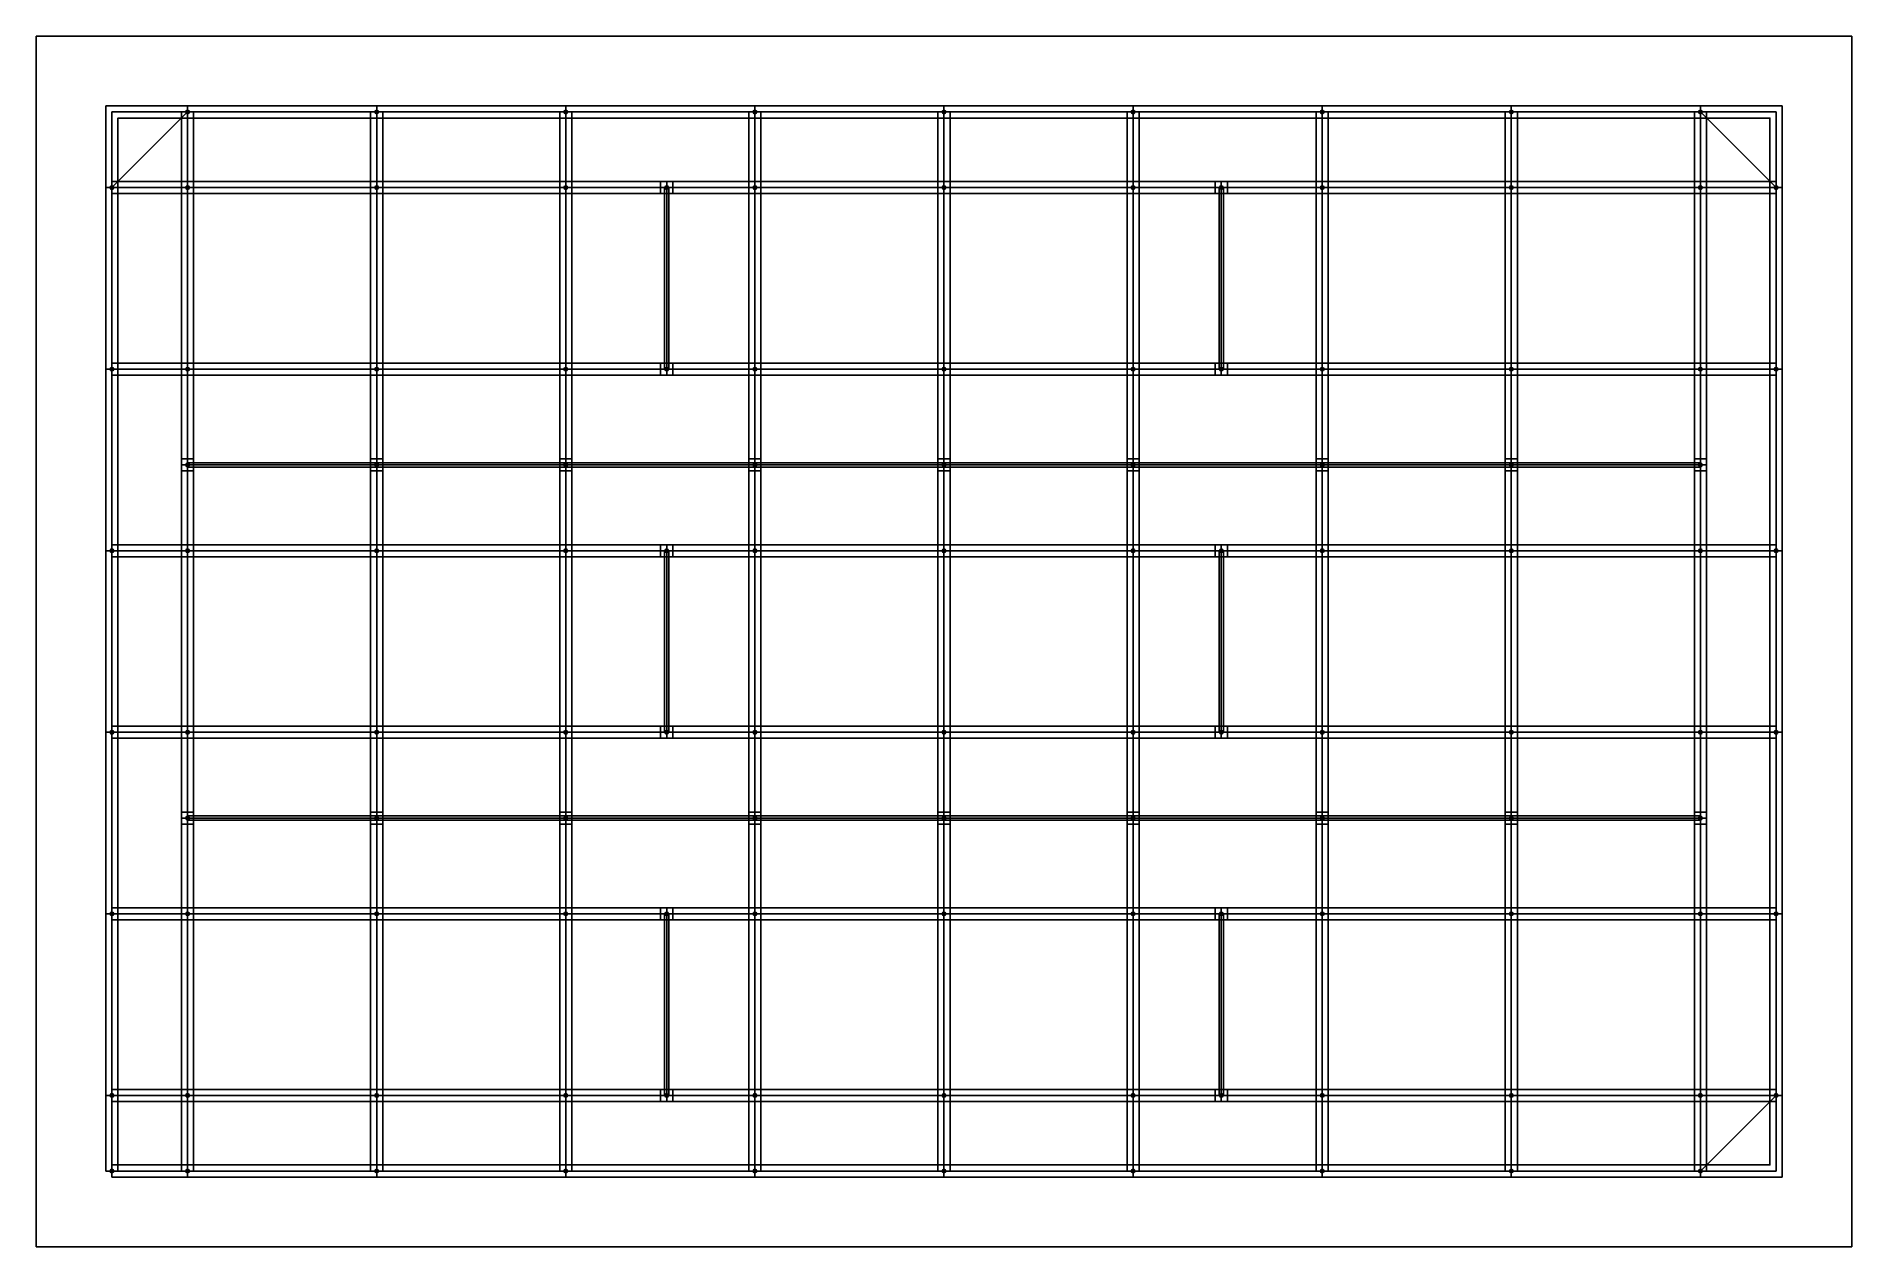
# Model space of a CAD drawing. Header units: metres. Extents: x 0 to 120, y 0 to 80.
import ezdxf

# ---------------------------------------------------------------- set-up
doc = ezdxf.new("R2010")
doc.units = ezdxf.units.M
for name, color, linetype in [('DEBUG_NODE', 1, 'Continuous'), ('PILLAR', 7, 'Continuous'), ('STRUT', 4, 'Continuous'), ('STRUT_OUTLINE', 9, 'Continuous'), ('TIE', 8, 'Continuous'), ('WALING', 6, 'Continuous'), ('WALING_OUTLINE', 213, 'Continuous'), ('WALL_REF', 1, 'Continuous')]:
    doc.layers.add(name, color=color, linetype=linetype)

msp = doc.modelspace()

# ---------------------------------------------------------------- linework, layer by layer
at = {"layer": 'DEBUG_NODE'}
for centre in [(10, 75), (22.5, 75), (35, 75), (47.5, 75), (60, 75), (72.5, 75), (85, 75), (97.5, 75), (110, 75), (5, 70), (10, 70), (22.5, 70), (35, 70), (41.67, 70), (47.5, 70), (60, 70), (72.5, 70), (78.33, 70), (85, 70), (97.5, 70), (110, 70), (115, 70), (5, 58), (10, 58), (22.5, 58), (35, 58), (41.67, 58), (47.5, 58), (60, 58), (72.5, 58), (78.33, 58), (85, 58), (97.5, 58), (110, 58), (115, 58), (10, 51.67), (22.5, 51.67), (35, 51.67), (47.5, 51.67), (60, 51.67), (72.5, 51.67), (85, 51.67), (97.5, 51.67), (110, 51.67), (5, 46), (10, 46), (22.5, 46), (35, 46), (41.67, 46), (47.5, 46), (60, 46), (72.5, 46), (78.33, 46), (85, 46), (97.5, 46), (110, 46), (115, 46), (5, 34), (10, 34), (22.5, 34), (35, 34), (41.67, 34), (47.5, 34), (60, 34), (72.5, 34), (78.33, 34), (85, 34), (97.5, 34), (110, 34), (115, 34), (10, 28.33), (22.5, 28.33), (35, 28.33), (47.5, 28.33), (60, 28.33), (72.5, 28.33), (85, 28.33), (97.5, 28.33), (110, 28.33), (5, 22), (10, 22), (22.5, 22), (35, 22), (41.67, 22), (47.5, 22), (60, 22), (72.5, 22), (78.33, 22), (85, 22), (97.5, 22), (110, 22), (115, 22), (5, 10), (10, 10), (22.5, 10), (35, 10), (41.67, 10), (47.5, 10), (60, 10), (72.5, 10), (78.33, 10), (85, 10), (97.5, 10), (110, 10), (115, 10), (5, 5), (10, 5), (22.5, 5), (35, 5), (47.5, 5), (60, 5), (72.5, 5), (85, 5), (97.5, 5), (110, 5)]:
    msp.add_circle(centre, 0.12, dxfattribs=at)
at = {"layer": 'PILLAR'}
for points in [[(9.6, 69.6), (10.4, 69.6), (10.4, 70.4), (9.6, 70.4)], [(22.1, 69.6), (22.9, 69.6), (22.9, 70.4), (22.1, 70.4)], [(34.6, 69.6), (35.4, 69.6), (35.4, 70.4), (34.6, 70.4)], [(41.27, 69.6), (42.07, 69.6), (42.07, 70.4), (41.27, 70.4)], [(47.1, 69.6), (47.9, 69.6), (47.9, 70.4), (47.1, 70.4)], [(59.6, 69.6), (60.4, 69.6), (60.4, 70.4), (59.6, 70.4)], [(72.1, 69.6), (72.9, 69.6), (72.9, 70.4), (72.1, 70.4)], [(77.93, 69.6), (78.73, 69.6), (78.73, 70.4), (77.93, 70.4)], [(84.6, 69.6), (85.4, 69.6), (85.4, 70.4), (84.6, 70.4)], [(97.1, 69.6), (97.9, 69.6), (97.9, 70.4), (97.1, 70.4)], [(109.6, 69.6), (110.4, 69.6), (110.4, 70.4), (109.6, 70.4)], [(9.6, 57.6), (10.4, 57.6), (10.4, 58.4), (9.6, 58.4)], [(22.1, 57.6), (22.9, 57.6), (22.9, 58.4), (22.1, 58.4)], [(34.6, 57.6), (35.4, 57.6), (35.4, 58.4), (34.6, 58.4)], [(41.27, 57.6), (42.07, 57.6), (42.07, 58.4), (41.27, 58.4)], [(47.1, 57.6), (47.9, 57.6), (47.9, 58.4), (47.1, 58.4)], [(59.6, 57.6), (60.4, 57.6), (60.4, 58.4), (59.6, 58.4)], [(72.1, 57.6), (72.9, 57.6), (72.9, 58.4), (72.1, 58.4)], [(77.93, 57.6), (78.73, 57.6), (78.73, 58.4), (77.93, 58.4)], [(84.6, 57.6), (85.4, 57.6), (85.4, 58.4), (84.6, 58.4)], [(97.1, 57.6), (97.9, 57.6), (97.9, 58.4), (97.1, 58.4)], [(109.6, 57.6), (110.4, 57.6), (110.4, 58.4), (109.6, 58.4)], [(9.6, 51.27), (10.4, 51.27), (10.4, 52.07), (9.6, 52.07)], [(22.1, 51.27), (22.9, 51.27), (22.9, 52.07), (22.1, 52.07)], [(34.6, 51.27), (35.4, 51.27), (35.4, 52.07), (34.6, 52.07)], [(47.1, 51.27), (47.9, 51.27), (47.9, 52.07), (47.1, 52.07)], [(59.6, 51.27), (60.4, 51.27), (60.4, 52.07), (59.6, 52.07)], [(72.1, 51.27), (72.9, 51.27), (72.9, 52.07), (72.1, 52.07)], [(84.6, 51.27), (85.4, 51.27), (85.4, 52.07), (84.6, 52.07)], [(97.1, 51.27), (97.9, 51.27), (97.9, 52.07), (97.1, 52.07)], [(109.6, 51.27), (110.4, 51.27), (110.4, 52.07), (109.6, 52.07)], [(9.6, 45.6), (10.4, 45.6), (10.4, 46.4), (9.6, 46.4)], [(22.1, 45.6), (22.9, 45.6), (22.9, 46.4), (22.1, 46.4)], [(34.6, 45.6), (35.4, 45.6), (35.4, 46.4), (34.6, 46.4)], [(41.27, 45.6), (42.07, 45.6), (42.07, 46.4), (41.27, 46.4)], [(47.1, 45.6), (47.9, 45.6), (47.9, 46.4), (47.1, 46.4)], [(59.6, 45.6), (60.4, 45.6), (60.4, 46.4), (59.6, 46.4)], [(72.1, 45.6), (72.9, 45.6), (72.9, 46.4), (72.1, 46.4)], [(77.93, 45.6), (78.73, 45.6), (78.73, 46.4), (77.93, 46.4)], [(84.6, 45.6), (85.4, 45.6), (85.4, 46.4), (84.6, 46.4)], [(97.1, 45.6), (97.9, 45.6), (97.9, 46.4), (97.1, 46.4)], [(109.6, 45.6), (110.4, 45.6), (110.4, 46.4), (109.6, 46.4)], [(9.6, 33.6), (10.4, 33.6), (10.4, 34.4), (9.6, 34.4)], [(22.1, 33.6), (22.9, 33.6), (22.9, 34.4), (22.1, 34.4)], [(34.6, 33.6), (35.4, 33.6), (35.4, 34.4), (34.6, 34.4)], [(41.27, 33.6), (42.07, 33.6), (42.07, 34.4), (41.27, 34.4)], [(47.1, 33.6), (47.9, 33.6), (47.9, 34.4), (47.1, 34.4)], [(59.6, 33.6), (60.4, 33.6), (60.4, 34.4), (59.6, 34.4)], [(72.1, 33.6), (72.9, 33.6), (72.9, 34.4), (72.1, 34.4)], [(77.93, 33.6), (78.73, 33.6), (78.73, 34.4), (77.93, 34.4)], [(84.6, 33.6), (85.4, 33.6), (85.4, 34.4), (84.6, 34.4)], [(97.1, 33.6), (97.9, 33.6), (97.9, 34.4), (97.1, 34.4)], [(109.6, 33.6), (110.4, 33.6), (110.4, 34.4), (109.6, 34.4)], [(9.6, 27.93), (10.4, 27.93), (10.4, 28.73), (9.6, 28.73)], [(22.1, 27.93), (22.9, 27.93), (22.9, 28.73), (22.1, 28.73)], [(34.6, 27.93), (35.4, 27.93), (35.4, 28.73), (34.6, 28.73)], [(47.1, 27.93), (47.9, 27.93), (47.9, 28.73), (47.1, 28.73)], [(59.6, 27.93), (60.4, 27.93), (60.4, 28.73), (59.6, 28.73)], [(72.1, 27.93), (72.9, 27.93), (72.9, 28.73), (72.1, 28.73)], [(84.6, 27.93), (85.4, 27.93), (85.4, 28.73), (84.6, 28.73)], [(97.1, 27.93), (97.9, 27.93), (97.9, 28.73), (97.1, 28.73)], [(109.6, 27.93), (110.4, 27.93), (110.4, 28.73), (109.6, 28.73)], [(9.6, 21.6), (10.4, 21.6), (10.4, 22.4), (9.6, 22.4)], [(22.1, 21.6), (22.9, 21.6), (22.9, 22.4), (22.1, 22.4)], [(34.6, 21.6), (35.4, 21.6), (35.4, 22.4), (34.6, 22.4)], [(41.27, 21.6), (42.07, 21.6), (42.07, 22.4), (41.27, 22.4)], [(47.1, 21.6), (47.9, 21.6), (47.9, 22.4), (47.1, 22.4)], [(59.6, 21.6), (60.4, 21.6), (60.4, 22.4), (59.6, 22.4)], [(72.1, 21.6), (72.9, 21.6), (72.9, 22.4), (72.1, 22.4)], [(77.93, 21.6), (78.73, 21.6), (78.73, 22.4), (77.93, 22.4)], [(84.6, 21.6), (85.4, 21.6), (85.4, 22.4), (84.6, 22.4)], [(97.1, 21.6), (97.9, 21.6), (97.9, 22.4), (97.1, 22.4)], [(109.6, 21.6), (110.4, 21.6), (110.4, 22.4), (109.6, 22.4)], [(9.6, 9.6), (10.4, 9.6), (10.4, 10.4), (9.6, 10.4)], [(22.1, 9.6), (22.9, 9.6), (22.9, 10.4), (22.1, 10.4)], [(34.6, 9.6), (35.4, 9.6), (35.4, 10.4), (34.6, 10.4)], [(41.27, 9.6), (42.07, 9.6), (42.07, 10.4), (41.27, 10.4)], [(47.1, 9.6), (47.9, 9.6), (47.9, 10.4), (47.1, 10.4)], [(59.6, 9.6), (60.4, 9.6), (60.4, 10.4), (59.6, 10.4)], [(72.1, 9.6), (72.9, 9.6), (72.9, 10.4), (72.1, 10.4)], [(77.93, 9.6), (78.73, 9.6), (78.73, 10.4), (77.93, 10.4)], [(84.6, 9.6), (85.4, 9.6), (85.4, 10.4), (84.6, 10.4)], [(97.1, 9.6), (97.9, 9.6), (97.9, 10.4), (97.1, 10.4)], [(109.6, 9.6), (110.4, 9.6), (110.4, 10.4), (109.6, 10.4)]]:
    msp.add_lwpolyline(points, close=True, dxfattribs=at)
at = {"layer": 'STRUT'}
for points in [[(10, 70), (10, 75)], [(22.5, 70), (22.5, 75)], [(35, 70), (35, 75)], [(47.5, 70), (47.5, 75)], [(60, 70), (60, 75)], [(72.5, 70), (72.5, 75)], [(85, 70), (85, 75)], [(97.5, 70), (97.5, 75)], [(110, 70), (110, 75)], [(5, 70), (10, 70)], [(10, 58), (10, 70)], [(10, 70), (22.5, 70)], [(22.5, 58), (22.5, 70)], [(22.5, 70), (35, 70)], [(35, 58), (35, 70)], [(35, 70), (41.67, 70)], [(41.67, 70), (47.5, 70)], [(47.5, 58), (47.5, 70)], [(47.5, 70), (60, 70)], [(60, 58), (60, 70)], [(60, 70), (72.5, 70)], [(72.5, 58), (72.5, 70)], [(72.5, 70), (78.33, 70)], [(78.33, 70), (85, 70)], [(85, 58), (85, 70)], [(85, 70), (97.5, 70)], [(97.5, 58), (97.5, 70)], [(97.5, 70), (110, 70)], [(110, 58), (110, 70)], [(110, 70), (115, 70)], [(5, 58), (10, 58)], [(10, 51.67), (10, 58)], [(10, 58), (22.5, 58)], [(22.5, 51.67), (22.5, 58)], [(22.5, 58), (35, 58)], [(35, 51.67), (35, 58)], [(35, 58), (41.67, 58)], [(41.67, 58), (47.5, 58)], [(47.5, 51.67), (47.5, 58)], [(47.5, 58), (60, 58)], [(60, 51.67), (60, 58)], [(60, 58), (72.5, 58)], [(72.5, 51.67), (72.5, 58)], [(72.5, 58), (78.33, 58)], [(78.33, 58), (85, 58)], [(85, 51.67), (85, 58)], [(85, 58), (97.5, 58)], [(97.5, 51.67), (97.5, 58)], [(97.5, 58), (110, 58)], [(110, 51.67), (110, 58)], [(110, 58), (115, 58)], [(10, 46), (10, 51.67)], [(22.5, 46), (22.5, 51.67)], [(35, 46), (35, 51.67)], [(47.5, 46), (47.5, 51.67)], [(60, 46), (60, 51.67)], [(72.5, 46), (72.5, 51.67)], [(85, 46), (85, 51.67)], [(97.5, 46), (97.5, 51.67)], [(110, 46), (110, 51.67)], [(5, 46), (10, 46)], [(10, 34), (10, 46)], [(10, 46), (22.5, 46)], [(22.5, 34), (22.5, 46)], [(22.5, 46), (35, 46)], [(35, 34), (35, 46)], [(35, 46), (41.67, 46)], [(41.67, 46), (47.5, 46)], [(47.5, 34), (47.5, 46)], [(47.5, 46), (60, 46)], [(60, 34), (60, 46)], [(60, 46), (72.5, 46)], [(72.5, 34), (72.5, 46)], [(72.5, 46), (78.33, 46)], [(78.33, 46), (85, 46)], [(85, 34), (85, 46)], [(85, 46), (97.5, 46)], [(97.5, 34), (97.5, 46)], [(97.5, 46), (110, 46)], [(110, 34), (110, 46)], [(110, 46), (115, 46)], [(5, 34), (10, 34)], [(10, 28.33), (10, 34)], [(10, 34), (22.5, 34)], [(22.5, 28.33), (22.5, 34)], [(22.5, 34), (35, 34)], [(35, 28.33), (35, 34)], [(35, 34), (41.67, 34)], [(41.67, 34), (47.5, 34)], [(47.5, 28.33), (47.5, 34)], [(47.5, 34), (60, 34)], [(60, 28.33), (60, 34)], [(60, 34), (72.5, 34)], [(72.5, 28.33), (72.5, 34)], [(72.5, 34), (78.33, 34)], [(78.33, 34), (85, 34)], [(85, 28.33), (85, 34)], [(85, 34), (97.5, 34)], [(97.5, 28.33), (97.5, 34)], [(97.5, 34), (110, 34)], [(110, 28.33), (110, 34)], [(110, 34), (115, 34)], [(10, 22), (10, 28.33)], [(22.5, 22), (22.5, 28.33)], [(35, 22), (35, 28.33)], [(47.5, 22), (47.5, 28.33)], [(60, 22), (60, 28.33)], [(72.5, 22), (72.5, 28.33)], [(85, 22), (85, 28.33)], [(97.5, 22), (97.5, 28.33)], [(110, 22), (110, 28.33)], [(5, 22), (10, 22)], [(10, 10), (10, 22)], [(10, 22), (22.5, 22)], [(22.5, 10), (22.5, 22)], [(22.5, 22), (35, 22)], [(35, 10), (35, 22)], [(35, 22), (41.67, 22)], [(41.67, 22), (47.5, 22)], [(47.5, 10), (47.5, 22)], [(47.5, 22), (60, 22)], [(60, 10), (60, 22)], [(60, 22), (72.5, 22)], [(72.5, 10), (72.5, 22)], [(72.5, 22), (78.33, 22)], [(78.33, 22), (85, 22)], [(85, 10), (85, 22)], [(85, 22), (97.5, 22)], [(97.5, 10), (97.5, 22)], [(97.5, 22), (110, 22)], [(110, 10), (110, 22)], [(110, 22), (115, 22)], [(5, 10), (10, 10)], [(10, 5), (10, 10)], [(10, 10), (22.5, 10)], [(22.5, 5), (22.5, 10)], [(22.5, 10), (35, 10)], [(35, 5), (35, 10)], [(35, 10), (41.67, 10)], [(41.67, 10), (47.5, 10)], [(47.5, 5), (47.5, 10)], [(47.5, 10), (60, 10)], [(60, 5), (60, 10)], [(60, 10), (72.5, 10)], [(72.5, 5), (72.5, 10)], [(72.5, 10), (78.33, 10)], [(78.33, 10), (85, 10)], [(85, 5), (85, 10)], [(85, 10), (97.5, 10)], [(97.5, 5), (97.5, 10)], [(97.5, 10), (110, 10)], [(110, 5), (110, 10)], [(110, 10), (115, 10)]]:
    msp.add_lwpolyline(points, dxfattribs=at)
at = {"layer": 'STRUT_OUTLINE'}
for points in [[(9.6, 75), (10.4, 75), (10.4, 70), (9.6, 70), (9.6, 75)], [(22.1, 75), (22.9, 75), (22.9, 70), (22.1, 70), (22.1, 75)], [(34.6, 75), (35.4, 75), (35.4, 70), (34.6, 70), (34.6, 75)], [(47.1, 75), (47.9, 75), (47.9, 70), (47.1, 70), (47.1, 75)], [(59.6, 75), (60.4, 75), (60.4, 70), (59.6, 70), (59.6, 75)], [(72.1, 75), (72.9, 75), (72.9, 70), (72.1, 70), (72.1, 75)], [(84.6, 75), (85.4, 75), (85.4, 70), (84.6, 70), (84.6, 75)], [(97.1, 75), (97.9, 75), (97.9, 70), (97.1, 70), (97.1, 75)], [(109.6, 75), (110.4, 75), (110.4, 70), (109.6, 70), (109.6, 75)], [(10, 70.4), (10, 69.6), (5, 69.6), (5, 70.4), (10, 70.4)], [(9.6, 70), (10.4, 70), (10.4, 58), (9.6, 58), (9.6, 70)], [(22.5, 70.4), (22.5, 69.6), (10, 69.6), (10, 70.4), (22.5, 70.4)], [(22.1, 70), (22.9, 70), (22.9, 58), (22.1, 58), (22.1, 70)], [(35, 70.4), (35, 69.6), (22.5, 69.6), (22.5, 70.4), (35, 70.4)], [(34.6, 70), (35.4, 70), (35.4, 58), (34.6, 58), (34.6, 70)], [(41.67, 70.4), (41.67, 69.6), (35, 69.6), (35, 70.4), (41.67, 70.4)], [(41.52, 70), (41.82, 70), (41.82, 58), (41.52, 58), (41.52, 70)], [(47.5, 70.4), (47.5, 69.6), (41.67, 69.6), (41.67, 70.4), (47.5, 70.4)], [(47.1, 70), (47.9, 70), (47.9, 58), (47.1, 58), (47.1, 70)], [(60, 70.4), (60, 69.6), (47.5, 69.6), (47.5, 70.4), (60, 70.4)], [(59.6, 70), (60.4, 70), (60.4, 58), (59.6, 58), (59.6, 70)], [(72.5, 70.4), (72.5, 69.6), (60, 69.6), (60, 70.4), (72.5, 70.4)], [(72.1, 70), (72.9, 70), (72.9, 58), (72.1, 58), (72.1, 70)], [(78.33, 70.4), (78.33, 69.6), (72.5, 69.6), (72.5, 70.4), (78.33, 70.4)], [(78.18, 70), (78.48, 70), (78.48, 58), (78.18, 58), (78.18, 70)], [(85, 70.4), (85, 69.6), (78.33, 69.6), (78.33, 70.4), (85, 70.4)], [(84.6, 70), (85.4, 70), (85.4, 58), (84.6, 58), (84.6, 70)], [(97.5, 70.4), (97.5, 69.6), (85, 69.6), (85, 70.4), (97.5, 70.4)], [(97.1, 70), (97.9, 70), (97.9, 58), (97.1, 58), (97.1, 70)], [(110, 70.4), (110, 69.6), (97.5, 69.6), (97.5, 70.4), (110, 70.4)], [(109.6, 70), (110.4, 70), (110.4, 58), (109.6, 58), (109.6, 70)], [(115, 70.4), (115, 69.6), (110, 69.6), (110, 70.4), (115, 70.4)], [(10, 58.4), (10, 57.6), (5, 57.6), (5, 58.4), (10, 58.4)], [(9.6, 58), (10.4, 58), (10.4, 51.67), (9.6, 51.67), (9.6, 58)], [(22.5, 58.4), (22.5, 57.6), (10, 57.6), (10, 58.4), (22.5, 58.4)], [(22.1, 58), (22.9, 58), (22.9, 51.67), (22.1, 51.67), (22.1, 58)], [(35, 58.4), (35, 57.6), (22.5, 57.6), (22.5, 58.4), (35, 58.4)], [(34.6, 58), (35.4, 58), (35.4, 51.67), (34.6, 51.67), (34.6, 58)], [(41.67, 58.4), (41.67, 57.6), (35, 57.6), (35, 58.4), (41.67, 58.4)], [(47.5, 58.4), (47.5, 57.6), (41.67, 57.6), (41.67, 58.4), (47.5, 58.4)], [(47.1, 58), (47.9, 58), (47.9, 51.67), (47.1, 51.67), (47.1, 58)], [(60, 58.4), (60, 57.6), (47.5, 57.6), (47.5, 58.4), (60, 58.4)], [(59.6, 58), (60.4, 58), (60.4, 51.67), (59.6, 51.67), (59.6, 58)], [(72.5, 58.4), (72.5, 57.6), (60, 57.6), (60, 58.4), (72.5, 58.4)], [(72.1, 58), (72.9, 58), (72.9, 51.67), (72.1, 51.67), (72.1, 58)], [(78.33, 58.4), (78.33, 57.6), (72.5, 57.6), (72.5, 58.4), (78.33, 58.4)], [(85, 58.4), (85, 57.6), (78.33, 57.6), (78.33, 58.4), (85, 58.4)], [(84.6, 58), (85.4, 58), (85.4, 51.67), (84.6, 51.67), (84.6, 58)], [(97.5, 58.4), (97.5, 57.6), (85, 57.6), (85, 58.4), (97.5, 58.4)], [(97.1, 58), (97.9, 58), (97.9, 51.67), (97.1, 51.67), (97.1, 58)], [(110, 58.4), (110, 57.6), (97.5, 57.6), (97.5, 58.4), (110, 58.4)], [(109.6, 58), (110.4, 58), (110.4, 51.67), (109.6, 51.67), (109.6, 58)], [(115, 58.4), (115, 57.6), (110, 57.6), (110, 58.4), (115, 58.4)], [(9.6, 51.67), (10.4, 51.67), (10.4, 46), (9.6, 46), (9.6, 51.67)], [(22.5, 51.82), (22.5, 51.52), (10, 51.52), (10, 51.82), (22.5, 51.82)], [(22.1, 51.67), (22.9, 51.67), (22.9, 46), (22.1, 46), (22.1, 51.67)], [(35, 51.82), (35, 51.52), (22.5, 51.52), (22.5, 51.82), (35, 51.82)], [(34.6, 51.67), (35.4, 51.67), (35.4, 46), (34.6, 46), (34.6, 51.67)], [(47.5, 51.82), (47.5, 51.52), (35, 51.52), (35, 51.82), (47.5, 51.82)], [(47.1, 51.67), (47.9, 51.67), (47.9, 46), (47.1, 46), (47.1, 51.67)], [(60, 51.82), (60, 51.52), (47.5, 51.52), (47.5, 51.82), (60, 51.82)], [(59.6, 51.67), (60.4, 51.67), (60.4, 46), (59.6, 46), (59.6, 51.67)], [(72.5, 51.82), (72.5, 51.52), (60, 51.52), (60, 51.82), (72.5, 51.82)], [(72.1, 51.67), (72.9, 51.67), (72.9, 46), (72.1, 46), (72.1, 51.67)], [(85, 51.82), (85, 51.52), (72.5, 51.52), (72.5, 51.82), (85, 51.82)], [(84.6, 51.67), (85.4, 51.67), (85.4, 46), (84.6, 46), (84.6, 51.67)], [(97.5, 51.82), (97.5, 51.52), (85, 51.52), (85, 51.82), (97.5, 51.82)], [(97.1, 51.67), (97.9, 51.67), (97.9, 46), (97.1, 46), (97.1, 51.67)], [(110, 51.82), (110, 51.52), (97.5, 51.52), (97.5, 51.82), (110, 51.82)], [(109.6, 51.67), (110.4, 51.67), (110.4, 46), (109.6, 46), (109.6, 51.67)], [(10, 46.4), (10, 45.6), (5, 45.6), (5, 46.4), (10, 46.4)], [(9.6, 46), (10.4, 46), (10.4, 34), (9.6, 34), (9.6, 46)], [(22.5, 46.4), (22.5, 45.6), (10, 45.6), (10, 46.4), (22.5, 46.4)], [(22.1, 46), (22.9, 46), (22.9, 34), (22.1, 34), (22.1, 46)], [(35, 46.4), (35, 45.6), (22.5, 45.6), (22.5, 46.4), (35, 46.4)], [(34.6, 46), (35.4, 46), (35.4, 34), (34.6, 34), (34.6, 46)], [(41.67, 46.4), (41.67, 45.6), (35, 45.6), (35, 46.4), (41.67, 46.4)], [(41.52, 46), (41.82, 46), (41.82, 34), (41.52, 34), (41.52, 46)], [(47.5, 46.4), (47.5, 45.6), (41.67, 45.6), (41.67, 46.4), (47.5, 46.4)], [(47.1, 46), (47.9, 46), (47.9, 34), (47.1, 34), (47.1, 46)], [(60, 46.4), (60, 45.6), (47.5, 45.6), (47.5, 46.4), (60, 46.4)], [(59.6, 46), (60.4, 46), (60.4, 34), (59.6, 34), (59.6, 46)], [(72.5, 46.4), (72.5, 45.6), (60, 45.6), (60, 46.4), (72.5, 46.4)], [(72.1, 46), (72.9, 46), (72.9, 34), (72.1, 34), (72.1, 46)], [(78.33, 46.4), (78.33, 45.6), (72.5, 45.6), (72.5, 46.4), (78.33, 46.4)], [(78.18, 46), (78.48, 46), (78.48, 34), (78.18, 34), (78.18, 46)], [(85, 46.4), (85, 45.6), (78.33, 45.6), (78.33, 46.4), (85, 46.4)], [(84.6, 46), (85.4, 46), (85.4, 34), (84.6, 34), (84.6, 46)], [(97.5, 46.4), (97.5, 45.6), (85, 45.6), (85, 46.4), (97.5, 46.4)], [(97.1, 46), (97.9, 46), (97.9, 34), (97.1, 34), (97.1, 46)], [(110, 46.4), (110, 45.6), (97.5, 45.6), (97.5, 46.4), (110, 46.4)], [(109.6, 46), (110.4, 46), (110.4, 34), (109.6, 34), (109.6, 46)], [(115, 46.4), (115, 45.6), (110, 45.6), (110, 46.4), (115, 46.4)], [(10, 34.4), (10, 33.6), (5, 33.6), (5, 34.4), (10, 34.4)], [(9.6, 34), (10.4, 34), (10.4, 28.33), (9.6, 28.33), (9.6, 34)], [(22.5, 34.4), (22.5, 33.6), (10, 33.6), (10, 34.4), (22.5, 34.4)], [(22.1, 34), (22.9, 34), (22.9, 28.33), (22.1, 28.33), (22.1, 34)], [(35, 34.4), (35, 33.6), (22.5, 33.6), (22.5, 34.4), (35, 34.4)], [(34.6, 34), (35.4, 34), (35.4, 28.33), (34.6, 28.33), (34.6, 34)], [(41.67, 34.4), (41.67, 33.6), (35, 33.6), (35, 34.4), (41.67, 34.4)], [(47.5, 34.4), (47.5, 33.6), (41.67, 33.6), (41.67, 34.4), (47.5, 34.4)], [(47.1, 34), (47.9, 34), (47.9, 28.33), (47.1, 28.33), (47.1, 34)], [(60, 34.4), (60, 33.6), (47.5, 33.6), (47.5, 34.4), (60, 34.4)], [(59.6, 34), (60.4, 34), (60.4, 28.33), (59.6, 28.33), (59.6, 34)], [(72.5, 34.4), (72.5, 33.6), (60, 33.6), (60, 34.4), (72.5, 34.4)], [(72.1, 34), (72.9, 34), (72.9, 28.33), (72.1, 28.33), (72.1, 34)], [(78.33, 34.4), (78.33, 33.6), (72.5, 33.6), (72.5, 34.4), (78.33, 34.4)], [(85, 34.4), (85, 33.6), (78.33, 33.6), (78.33, 34.4), (85, 34.4)], [(84.6, 34), (85.4, 34), (85.4, 28.33), (84.6, 28.33), (84.6, 34)], [(97.5, 34.4), (97.5, 33.6), (85, 33.6), (85, 34.4), (97.5, 34.4)], [(97.1, 34), (97.9, 34), (97.9, 28.33), (97.1, 28.33), (97.1, 34)], [(110, 34.4), (110, 33.6), (97.5, 33.6), (97.5, 34.4), (110, 34.4)], [(109.6, 34), (110.4, 34), (110.4, 28.33), (109.6, 28.33), (109.6, 34)], [(115, 34.4), (115, 33.6), (110, 33.6), (110, 34.4), (115, 34.4)], [(9.6, 28.33), (10.4, 28.33), (10.4, 22), (9.6, 22), (9.6, 28.33)], [(22.5, 28.48), (22.5, 28.18), (10, 28.18), (10, 28.48), (22.5, 28.48)], [(22.1, 28.33), (22.9, 28.33), (22.9, 22), (22.1, 22), (22.1, 28.33)], [(35, 28.48), (35, 28.18), (22.5, 28.18), (22.5, 28.48), (35, 28.48)], [(34.6, 28.33), (35.4, 28.33), (35.4, 22), (34.6, 22), (34.6, 28.33)], [(47.5, 28.48), (47.5, 28.18), (35, 28.18), (35, 28.48), (47.5, 28.48)], [(47.1, 28.33), (47.9, 28.33), (47.9, 22), (47.1, 22), (47.1, 28.33)], [(60, 28.48), (60, 28.18), (47.5, 28.18), (47.5, 28.48), (60, 28.48)], [(59.6, 28.33), (60.4, 28.33), (60.4, 22), (59.6, 22), (59.6, 28.33)], [(72.5, 28.48), (72.5, 28.18), (60, 28.18), (60, 28.48), (72.5, 28.48)], [(72.1, 28.33), (72.9, 28.33), (72.9, 22), (72.1, 22), (72.1, 28.33)], [(85, 28.48), (85, 28.18), (72.5, 28.18), (72.5, 28.48), (85, 28.48)], [(84.6, 28.33), (85.4, 28.33), (85.4, 22), (84.6, 22), (84.6, 28.33)], [(97.5, 28.48), (97.5, 28.18), (85, 28.18), (85, 28.48), (97.5, 28.48)], [(97.1, 28.33), (97.9, 28.33), (97.9, 22), (97.1, 22), (97.1, 28.33)], [(110, 28.48), (110, 28.18), (97.5, 28.18), (97.5, 28.48), (110, 28.48)], [(109.6, 28.33), (110.4, 28.33), (110.4, 22), (109.6, 22), (109.6, 28.33)], [(10, 22.4), (10, 21.6), (5, 21.6), (5, 22.4), (10, 22.4)], [(9.6, 22), (10.4, 22), (10.4, 10), (9.6, 10), (9.6, 22)], [(22.5, 22.4), (22.5, 21.6), (10, 21.6), (10, 22.4), (22.5, 22.4)], [(22.1, 22), (22.9, 22), (22.9, 10), (22.1, 10), (22.1, 22)], [(35, 22.4), (35, 21.6), (22.5, 21.6), (22.5, 22.4), (35, 22.4)], [(34.6, 22), (35.4, 22), (35.4, 10), (34.6, 10), (34.6, 22)], [(41.67, 22.4), (41.67, 21.6), (35, 21.6), (35, 22.4), (41.67, 22.4)], [(41.52, 22), (41.82, 22), (41.82, 10), (41.52, 10), (41.52, 22)], [(47.5, 22.4), (47.5, 21.6), (41.67, 21.6), (41.67, 22.4), (47.5, 22.4)], [(47.1, 22), (47.9, 22), (47.9, 10), (47.1, 10), (47.1, 22)], [(60, 22.4), (60, 21.6), (47.5, 21.6), (47.5, 22.4), (60, 22.4)], [(59.6, 22), (60.4, 22), (60.4, 10), (59.6, 10), (59.6, 22)], [(72.5, 22.4), (72.5, 21.6), (60, 21.6), (60, 22.4), (72.5, 22.4)], [(72.1, 22), (72.9, 22), (72.9, 10), (72.1, 10), (72.1, 22)], [(78.33, 22.4), (78.33, 21.6), (72.5, 21.6), (72.5, 22.4), (78.33, 22.4)], [(78.18, 22), (78.48, 22), (78.48, 10), (78.18, 10), (78.18, 22)], [(85, 22.4), (85, 21.6), (78.33, 21.6), (78.33, 22.4), (85, 22.4)], [(84.6, 22), (85.4, 22), (85.4, 10), (84.6, 10), (84.6, 22)], [(97.5, 22.4), (97.5, 21.6), (85, 21.6), (85, 22.4), (97.5, 22.4)], [(97.1, 22), (97.9, 22), (97.9, 10), (97.1, 10), (97.1, 22)], [(110, 22.4), (110, 21.6), (97.5, 21.6), (97.5, 22.4), (110, 22.4)], [(109.6, 22), (110.4, 22), (110.4, 10), (109.6, 10), (109.6, 22)], [(115, 22.4), (115, 21.6), (110, 21.6), (110, 22.4), (115, 22.4)], [(10, 10.4), (10, 9.6), (5, 9.6), (5, 10.4), (10, 10.4)], [(9.6, 10), (10.4, 10), (10.4, 5), (9.6, 5), (9.6, 10)], [(22.5, 10.4), (22.5, 9.6), (10, 9.6), (10, 10.4), (22.5, 10.4)], [(22.1, 10), (22.9, 10), (22.9, 5), (22.1, 5), (22.1, 10)], [(35, 10.4), (35, 9.6), (22.5, 9.6), (22.5, 10.4), (35, 10.4)], [(34.6, 10), (35.4, 10), (35.4, 5), (34.6, 5), (34.6, 10)], [(41.67, 10.4), (41.67, 9.6), (35, 9.6), (35, 10.4), (41.67, 10.4)], [(47.5, 10.4), (47.5, 9.6), (41.67, 9.6), (41.67, 10.4), (47.5, 10.4)], [(47.1, 10), (47.9, 10), (47.9, 5), (47.1, 5), (47.1, 10)], [(60, 10.4), (60, 9.6), (47.5, 9.6), (47.5, 10.4), (60, 10.4)], [(59.6, 10), (60.4, 10), (60.4, 5), (59.6, 5), (59.6, 10)], [(72.5, 10.4), (72.5, 9.6), (60, 9.6), (60, 10.4), (72.5, 10.4)], [(72.1, 10), (72.9, 10), (72.9, 5), (72.1, 5), (72.1, 10)], [(78.33, 10.4), (78.33, 9.6), (72.5, 9.6), (72.5, 10.4), (78.33, 10.4)], [(85, 10.4), (85, 9.6), (78.33, 9.6), (78.33, 10.4), (85, 10.4)], [(84.6, 10), (85.4, 10), (85.4, 5), (84.6, 5), (84.6, 10)], [(97.5, 10.4), (97.5, 9.6), (85, 9.6), (85, 10.4), (97.5, 10.4)], [(97.1, 10), (97.9, 10), (97.9, 5), (97.1, 5), (97.1, 10)], [(110, 10.4), (110, 9.6), (97.5, 9.6), (97.5, 10.4), (110, 10.4)], [(109.6, 10), (110.4, 10), (110.4, 5), (109.6, 5), (109.6, 10)], [(115, 10.4), (115, 9.6), (110, 9.6), (110, 10.4), (115, 10.4)]]:
    msp.add_lwpolyline(points, close=True, dxfattribs=at)
at = {"layer": 'TIE'}
for points in [[(41.67, 58), (41.67, 70)], [(78.33, 58), (78.33, 70)], [(10, 51.67), (22.5, 51.67)], [(22.5, 51.67), (35, 51.67)], [(35, 51.67), (47.5, 51.67)], [(47.5, 51.67), (60, 51.67)], [(60, 51.67), (72.5, 51.67)], [(72.5, 51.67), (85, 51.67)], [(85, 51.67), (97.5, 51.67)], [(97.5, 51.67), (110, 51.67)], [(41.67, 34), (41.67, 46)], [(78.33, 34), (78.33, 46)], [(10, 28.33), (22.5, 28.33)], [(22.5, 28.33), (35, 28.33)], [(35, 28.33), (47.5, 28.33)], [(47.5, 28.33), (60, 28.33)], [(60, 28.33), (72.5, 28.33)], [(72.5, 28.33), (85, 28.33)], [(85, 28.33), (97.5, 28.33)], [(97.5, 28.33), (110, 28.33)], [(41.67, 10), (41.67, 22)], [(78.33, 10), (78.33, 22)]]:
    msp.add_lwpolyline(points, dxfattribs=at)
at = {"layer": 'WALING'}
for points in [[(5, 70), (5, 75), (10, 75)], [(10, 75), (22.5, 75)], [(22.5, 75), (35, 75)], [(35, 75), (47.5, 75)], [(47.5, 75), (60, 75)], [(60, 75), (72.5, 75)], [(72.5, 75), (85, 75)], [(85, 75), (97.5, 75)], [(97.5, 75), (110, 75)], [(110, 75), (115, 75), (115, 70)], [(5, 58), (5, 70)], [(115, 70), (115, 58)], [(5, 46), (5, 58)], [(115, 58), (115, 46)], [(5, 34), (5, 46)], [(115, 46), (115, 34)], [(5, 22), (5, 34)], [(115, 34), (115, 22)], [(5, 10), (5, 22)], [(115, 22), (115, 10)], [(5, 5), (5, 10)], [(115, 10), (115, 5), (110, 5)], [(10, 5), (5, 5)], [(22.5, 5), (10, 5)], [(35, 5), (22.5, 5)], [(47.5, 5), (35, 5)], [(60, 5), (47.5, 5)], [(72.5, 5), (60, 5)], [(85, 5), (72.5, 5)], [(97.5, 5), (85, 5)], [(110, 5), (97.5, 5)]]:
    msp.add_lwpolyline(points, close=True, dxfattribs=at)
at = {"layer": 'WALING_OUTLINE'}
for points in [[(4.6, 75.4), (10, 75.4), (10, 74.6), (5.4, 74.6), (5.4, 70), (4.6, 70), (4.6, 75.4)], [(22.5, 75.4), (22.5, 74.6), (10, 74.6), (10, 75.4), (22.5, 75.4)], [(35, 75.4), (35, 74.6), (22.5, 74.6), (22.5, 75.4), (35, 75.4)], [(47.5, 75.4), (47.5, 74.6), (35, 74.6), (35, 75.4), (47.5, 75.4)], [(60, 75.4), (60, 74.6), (47.5, 74.6), (47.5, 75.4), (60, 75.4)], [(72.5, 75.4), (72.5, 74.6), (60, 74.6), (60, 75.4), (72.5, 75.4)], [(85, 75.4), (85, 74.6), (72.5, 74.6), (72.5, 75.4), (85, 75.4)], [(97.5, 75.4), (97.5, 74.6), (85, 74.6), (85, 75.4), (97.5, 75.4)], [(110, 75.4), (110, 74.6), (97.5, 74.6), (97.5, 75.4), (110, 75.4)], [(115.4, 75.4), (115.4, 70), (114.6, 70), (114.6, 74.6), (110, 74.6), (110, 75.4), (115.4, 75.4)], [(4.6, 70), (5.4, 70), (5.4, 58), (4.6, 58), (4.6, 70)], [(115.4, 58), (114.6, 58), (114.6, 70), (115.4, 70), (115.4, 58)], [(4.6, 58), (5.4, 58), (5.4, 46), (4.6, 46), (4.6, 58)], [(115.4, 46), (114.6, 46), (114.6, 58), (115.4, 58), (115.4, 46)], [(4.6, 46), (5.4, 46), (5.4, 34), (4.6, 34), (4.6, 46)], [(115.4, 34), (114.6, 34), (114.6, 46), (115.4, 46), (115.4, 34)], [(4.6, 34), (5.4, 34), (5.4, 22), (4.6, 22), (4.6, 34)], [(115.4, 22), (114.6, 22), (114.6, 34), (115.4, 34), (115.4, 22)], [(4.6, 22), (5.4, 22), (5.4, 10), (4.6, 10), (4.6, 22)], [(115.4, 10), (114.6, 10), (114.6, 22), (115.4, 22), (115.4, 10)], [(4.6, 10), (5.4, 10), (5.4, 5), (4.6, 5), (4.6, 10)], [(115.4, 4.6), (110, 4.6), (110, 5.4), (114.6, 5.4), (114.6, 10), (115.4, 10), (115.4, 4.6)], [(5, 4.6), (5, 5.4), (10, 5.4), (10, 4.6), (5, 4.6)], [(10, 4.6), (10, 5.4), (22.5, 5.4), (22.5, 4.6), (10, 4.6)], [(22.5, 4.6), (22.5, 5.4), (35, 5.4), (35, 4.6), (22.5, 4.6)], [(35, 4.6), (35, 5.4), (47.5, 5.4), (47.5, 4.6), (35, 4.6)], [(47.5, 4.6), (47.5, 5.4), (60, 5.4), (60, 4.6), (47.5, 4.6)], [(60, 4.6), (60, 5.4), (72.5, 5.4), (72.5, 4.6), (60, 4.6)], [(72.5, 4.6), (72.5, 5.4), (85, 5.4), (85, 4.6), (72.5, 4.6)], [(85, 4.6), (85, 5.4), (97.5, 5.4), (97.5, 4.6), (85, 4.6)], [(97.5, 4.6), (97.5, 5.4), (110, 5.4), (110, 4.6), (97.5, 4.6)]]:
    msp.add_lwpolyline(points, close=True, dxfattribs=at)
at = {"layer": 'WALL_REF'}
msp.add_lwpolyline([(0, 0), (120, 0), (120, 80), (0, 80)], close=True, dxfattribs=at)

doc.saveas('drawing.dxf')
